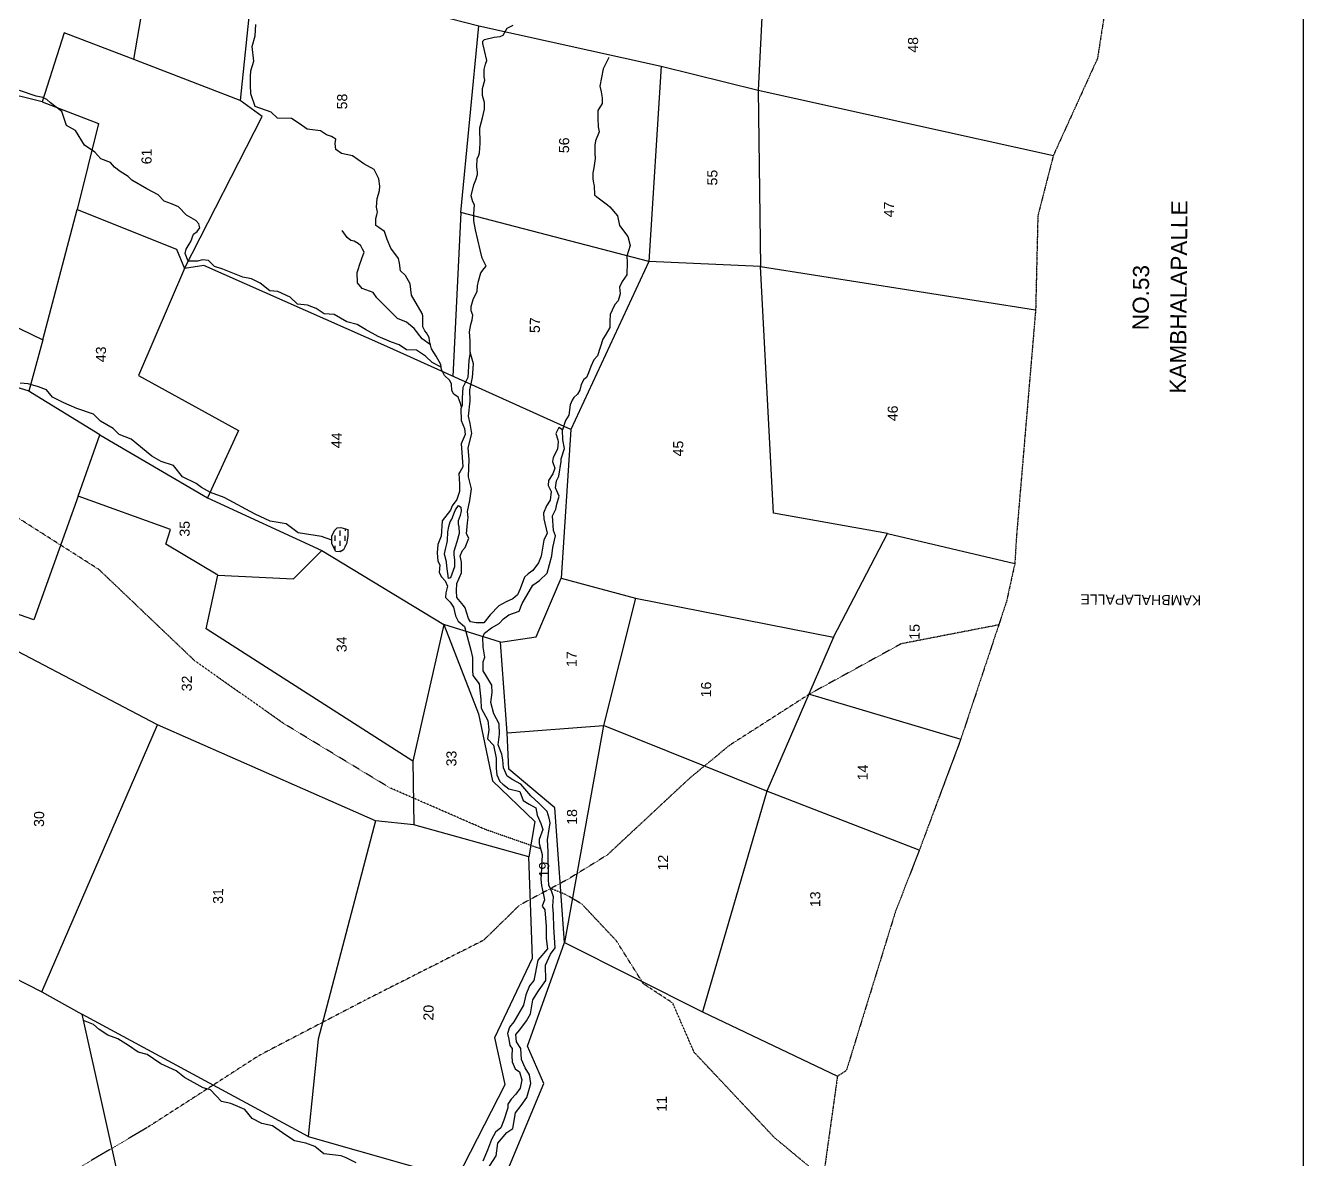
# Model space of a CAD drawing. Header units: inches. Extents: x 343459 to 349076, y 1589263 to 1597215.
# Drawn here: x 347748 to 349076, y 1591061 to 1592239 of the extents above; entities that cross this region are included whole.
import ezdxf

# ---------------------------------------------------------------- set-up
doc = ezdxf.new("R2010")
doc.units = ezdxf.units.IN
doc.header["$MEASUREMENT"] = 0
doc.linetypes.add('ACAD_ISO07W100', pattern=[3, 0, -3])
doc.linetypes.add('BORDER', pattern=[1.75, 0.5, -0.25, 0.5, -0.25, 0, -0.25])
for name, color, linetype in [('C LINE COO', 6, 'Continuous'), ('NALA', 4, 'Continuous'), ('SURVEY_BND', 7, 'Continuous'), ('SURVEY_NO', 7, 'Continuous'), ('TEXT', 7, 'Continuous'), ('WATER_BODY', 4, 'Continuous')]:
    doc.layers.add(name, color=color, linetype=linetype)
doc.layers.add('FOOTPATH', color=150, linetype='ACAD_ISO07W100', lineweight=30)
doc.layers.add('VILL_BOUNDARY', color=6, linetype='BORDER', lineweight=30)
doc.styles.get("Standard").update_dxf_attribs({"font": 'arial.ttf'})

msp = doc.modelspace()

# ---------------------------------------------------------------- hatches: boundary and pattern name
at = {"layer": 'WATER_BODY'}
h = msp.add_hatch(dxfattribs=at)
h.set_pattern_fill('DASH', color=256, scale=10, angle=89.4935, style=0)
h.set_pattern_definition([(89.4935, (347145.951, 1586976.724), (-5.202794, 5.295604), [5.249404, -5.249404])])
h.paths.add_polyline_path([(348071.9, 1591717), (348069.1, 1591714.3), (348066.1, 1591708.4), (348066.1, 1591700.4), (348070.2, 1591692.4), (348075, 1591692.2), (348078.3, 1591694.3), (348081.5, 1591700.6), (348083, 1591708), (348082.9, 1591715.5), (348075.6, 1591717.5)])

# ---------------------------------------------------------------- linework, layer by layer
at = {"layer": 'C LINE COO', "color": 0}
msp.add_lwpolyline([(349075.6, 1589263.4), (349075.6, 1597215.1), (343459.3, 1597215.1), (343459.3, 1589263.4), (349075.6, 1589263.4)], dxfattribs=at)
at = {"layer": 'FOOTPATH', "ltscale": 0.01}
for p, q in [((347824.2, 1591673.8), (347717.8, 1591741.6)), ((347924.3, 1591578.4), (347824.2, 1591673.8)), ((348759.1, 1591616.2), (348657.6, 1591596.5)), ((348657.6, 1591596.5), (348562.5, 1591544.3)), ((348016.8, 1591513.3), (347924.3, 1591578.4)), ((348562.5, 1591544.3), (348479.5, 1591491.1)), ((348125.9, 1591447.1), (348016.8, 1591513.3)), ((348479.5, 1591491.1), (348437.9, 1591456.8)), ((348437.9, 1591456.8), (348352.2, 1591376.9)), ((348226.5, 1591403.2), (348125.9, 1591447.1)), ((348283.2, 1591383.4), (348226.5, 1591403.2)), ((348352.2, 1591376.9), (348311.7, 1591351.9)), ((348311.7, 1591351.9), (348261, 1591324.7)), ((348309.8, 1591335.6), (348293.1, 1591342.3)), ((348326.1, 1591325.9), (348309.8, 1591335.6)), ((348261, 1591324.7), (348223.9, 1591288.4)), ((348361.8, 1591287.9), (348326.1, 1591325.9)), ((348223.9, 1591288.4), (348099.8, 1591225.6)), ((348390, 1591243.1), (348361.8, 1591287.9)), ((348420.4, 1591223.1), (348390, 1591243.1)), ((348099.8, 1591225.6), (347990.8, 1591168.7)), ((348442.7, 1591171.9), (348420.4, 1591223.1)), ((348526.2, 1591083.1), (348442.7, 1591171.9)), ((347990.8, 1591168.7), (347874.7, 1591093.9)), ((347874.7, 1591093.9), (347797.7, 1591048.6)), ((348576.7, 1591041.1), (348526.2, 1591083.1))]:
    msp.add_line(p, q, dxfattribs=at)
at = {"layer": 'NALA'}
for p, q in [((347986.4, 1592228.4), (347987.1, 1592240.1)), ((348244.3, 1592229.1), (348248.3, 1592236.4)), ((348248.3, 1592236.4), (348254.5, 1592239.5)), ((347983.4, 1592217.5), (347986.4, 1592228.4)), ((348223, 1592223), (348224.9, 1592224.8)), ((348223, 1592220.4), (348223, 1592223)), ((348224.8, 1592213.3), (348223, 1592220.4)), ((348223, 1592220.4), (348223, 1592220.4)), ((348224.9, 1592224.8), (348234.7, 1592227.1)), ((348234.7, 1592227.1), (348241.1, 1592227.8)), ((348241.1, 1592227.8), (348244.3, 1592229.1)), ((347985.2, 1592202.1), (347983.4, 1592217.5)), ((348227.4, 1592202.8), (348224.8, 1592213.3)), ((347981.9, 1592192.2), (347985.2, 1592202.1)), ((348224.5, 1592186), (348224.6, 1592193.4)), ((348224.6, 1592193.4), (348225.7, 1592199.1)), ((348225.7, 1592199.1), (348227.4, 1592202.8)), ((348348.1, 1592194.3), (348344.6, 1592176.3)), ((348353.9, 1592206), (348348.1, 1592194.3)), ((347981.7, 1592186.3), (347981.9, 1592192.2)), ((347981.7, 1592177.6), (347981.7, 1592186.3)), ((348222.6, 1592173.7), (348225, 1592182.4)), ((348225, 1592182.4), (348224.5, 1592186)), ((347758.9, 1592165.8), (347741.8, 1592171.6)), ((347981.9, 1592168.3), (347981.7, 1592177.6)), ((347986.6, 1592155.1), (347981.9, 1592168.3)), ((348222.7, 1592166.3), (348222.6, 1592173.7)), ((348224.8, 1592159.2), (348222.7, 1592166.3)), ((348344.6, 1592176.3), (348345.9, 1592170.1)), ((348345.9, 1592170.1), (348347.1, 1592164.1)), ((347766.1, 1592164.4), (347758.9, 1592165.8)), ((347770.1, 1592162.4), (347766.1, 1592164.4)), ((347773.9, 1592158.8), (347770.1, 1592162.4)), ((347785.6, 1592149.7), (347773.9, 1592158.8)), ((348003.1, 1592149.1), (347986.6, 1592155.1)), ((348224.9, 1592152.3), (348224.8, 1592159.2)), ((348347.2, 1592158), (348342.4, 1592150.8)), ((348347.1, 1592164.1), (348347.2, 1592158)), ((347790.4, 1592135.4), (347785.6, 1592149.7)), ((348009.9, 1592142.9), (348003.1, 1592149.1)), ((348024.2, 1592142.7), (348009.9, 1592142.9)), ((348032.4, 1592137.2), (348024.2, 1592142.7)), ((348219.9, 1592132.8), (348222.8, 1592143.1)), ((348222.8, 1592143.1), (348224.9, 1592152.3)), ((348342.4, 1592150.8), (348342.5, 1592143)), ((348342.5, 1592143), (348343, 1592133.8)), ((347799.8, 1592130), (347790.4, 1592135.4)), ((347809.3, 1592115), (347799.8, 1592130)), ((348040.7, 1592131.5), (348032.4, 1592137.2)), ((348054.3, 1592129.8), (348040.7, 1592131.5)), ((348060.8, 1592125.7), (348054.3, 1592129.8)), ((348220.4, 1592116.4), (348219.9, 1592132.8)), ((348343.8, 1592128.8), (348340.3, 1592119.3)), ((348343, 1592133.8), (348343.8, 1592128.8)), ((347819.9, 1592107.7), (347809.3, 1592115)), ((348065.9, 1592124), (348060.8, 1592125.7)), ((348070.2, 1592121.1), (348065.9, 1592124)), ((348069.7, 1592116.5), (348070.2, 1592121.1)), ((348070.3, 1592110.2), (348069.7, 1592116.5)), ((348219.5, 1592106.7), (348220.4, 1592116.4)), ((348339.5, 1592114.7), (348339.4, 1592106.3)), ((348340.3, 1592119.3), (348339.5, 1592114.7)), ((347826.3, 1592100.6), (347819.9, 1592107.7)), ((347836.2, 1592096.7), (347826.3, 1592100.6)), ((348076.1, 1592106), (348070.3, 1592110.2)), ((348087.7, 1592103.6), (348076.1, 1592106)), ((348099.4, 1592095.6), (348087.7, 1592103.6)), ((348216.9, 1592092.3), (348217.2, 1592100.7)), ((348217.2, 1592100.7), (348219, 1592104.6)), ((348219, 1592104.6), (348219.5, 1592106.7)), ((348339.9, 1592101.1), (348338.3, 1592091.4)), ((348339.4, 1592106.3), (348339.9, 1592101.1)), ((347840.3, 1592091.9), (347836.2, 1592096.7)), ((347846.4, 1592087.5), (347840.3, 1592091.9)), ((347854.7, 1592082.1), (347846.4, 1592087.5)), ((348110.1, 1592089.6), (348099.4, 1592095.6)), ((348115.1, 1592079.9), (348110.1, 1592089.6)), ((348217.4, 1592086.3), (348216.9, 1592092.3)), ((348338.3, 1592091.4), (348337.4, 1592086)), ((347858.4, 1592078.6), (347854.7, 1592082.1)), ((347873.9, 1592069.5), (347858.4, 1592078.6)), ((348116.1, 1592072.1), (348115.1, 1592079.9)), ((348210.8, 1592062.3), (348213.6, 1592073.5)), ((348213.6, 1592073.5), (348215.9, 1592078.7)), ((348215.9, 1592078.7), (348217.6, 1592084.3)), ((348217.6, 1592084.3), (348217.4, 1592086.3)), ((348337.4, 1592086), (348337.2, 1592079.8)), ((348337.2, 1592079.8), (348337.9, 1592075.4)), ((348337.9, 1592075.4), (348338.7, 1592072.4)), ((347885.8, 1592063.3), (347873.9, 1592069.5)), ((347892, 1592056.6), (347885.8, 1592063.3)), ((348113.3, 1592059.4), (348114.6, 1592063.9)), ((348114.6, 1592063.9), (348115.6, 1592067.8)), ((348115.6, 1592067.8), (348116.1, 1592072.1)), ((348212.6, 1592056), (348210.8, 1592062.3)), ((348338.7, 1592072.4), (348339, 1592063.2)), ((348339, 1592063.2), (348341.4, 1592061)), ((348341.4, 1592061), (348352.7, 1592052.9)), ((347899.8, 1592053.8), (347892, 1592056.6)), ((347907, 1592050.7), (347899.8, 1592053.8)), ((347915.2, 1592042.1), (347907, 1592050.7)), ((348112.6, 1592050.3), (348113.3, 1592059.4)), ((348113.6, 1592045.2), (348112.6, 1592050.3)), ((348214.5, 1592052.9), (348212.6, 1592056)), ((348213.8, 1592043.4), (348214.5, 1592052.9)), ((348352.7, 1592052.9), (348354.9, 1592050.9)), ((348354.9, 1592050.9), (348363.1, 1592041.4)), ((347924.8, 1592036.5), (347915.2, 1592042.1)), ((347927.9, 1592033), (347924.8, 1592036.5)), ((348111.8, 1592038.6), (348112.8, 1592042.3)), ((348112, 1592031.2), (348111.8, 1592038.6)), ((348112.8, 1592042.3), (348113.6, 1592045.2)), ((348213.7, 1592036.3), (348213.8, 1592043.4)), ((348215.3, 1592026.9), (348213.7, 1592036.3)), ((348363.1, 1592041.4), (348365.2, 1592031.3)), ((347919.7, 1592014.6), (347922.4, 1592022.2)), ((347922.4, 1592022.2), (347926.3, 1592025)), ((347926.3, 1592025), (347929, 1592029)), ((347929, 1592029), (347927.9, 1592033)), ((348082.2, 1592018.7), (348077.1, 1592026.3)), ((348115, 1592029.1), (348112, 1592031.2)), ((348120.8, 1592025.2), (348115, 1592029.1)), ((348123.8, 1592016.8), (348120.8, 1592025.2)), ((348220.2, 1592006.2), (348215.3, 1592026.9)), ((348365.2, 1592031.3), (348373.9, 1592020)), ((347914.9, 1592006.7), (347918, 1592012.1)), ((347918, 1592012.1), (347919.7, 1592014.6)), ((348085.9, 1592015.9), (348082.2, 1592018.7)), ((348089.4, 1592014.9), (348085.9, 1592015.9)), ((348093.5, 1592012.7), (348089.4, 1592014.9)), ((348096.4, 1592010.1), (348093.5, 1592012.7)), ((348098.1, 1592006.7), (348096.4, 1592010.1)), ((348127.6, 1592007.8), (348123.8, 1592016.8)), ((348135.4, 1591997.2), (348127.6, 1592007.8)), ((348376.2, 1592010.4), (348372.7, 1591999.6)), ((348373.9, 1592020), (348376.2, 1592010.4)), ((347913.9, 1592002.3), (347914.9, 1592006.7)), ((347917.1, 1591994.3), (347913.9, 1592002.3)), ((347926.8, 1591994.2), (347917.1, 1591994.3)), ((347931.9, 1591995.7), (347926.8, 1591994.2)), ((347938.2, 1591995), (347931.9, 1591995.7)), ((347944.4, 1591988.7), (347938.2, 1591995)), ((348095, 1591990.1), (348097.5, 1591997.2)), ((348097.5, 1591997.2), (348099.8, 1592003.7)), ((348099.8, 1592003.7), (348098.1, 1592006.7)), ((348136.6, 1591992.1), (348135.4, 1591997.2)), ((348222.4, 1591997.3), (348220.2, 1592006.2)), ((348225.2, 1591992), (348222.4, 1591997.3)), ((348372.7, 1591999.6), (348372.9, 1591993.3)), ((347952.9, 1591986.1), (347944.4, 1591988.7)), ((347973.7, 1591977.6), (347952.9, 1591986.1)), ((348092.7, 1591982.6), (348094, 1591986.7)), ((348093, 1591971.9), (348092.7, 1591982.6)), ((348094, 1591986.7), (348095, 1591990.1)), ((348137.6, 1591984.2), (348136.6, 1591992.1)), ((348142.6, 1591979.5), (348137.6, 1591984.2)), ((348218.5, 1591973.6), (348221.1, 1591982.3)), ((348221.1, 1591982.3), (348224.4, 1591986.5)), ((348224.4, 1591986.5), (348226.6, 1591989.2)), ((348226.6, 1591989.2), (348225.2, 1591992)), ((348372.9, 1591993.3), (348372.8, 1591980)), ((347982.6, 1591975.8), (347973.7, 1591977.6)), ((347991.9, 1591971.5), (347982.6, 1591975.8)), ((348001.9, 1591963.4), (347991.9, 1591971.5)), ((348097.6, 1591966), (348093, 1591971.9)), ((348147.5, 1591970.8), (348142.6, 1591979.5)), ((348149.1, 1591958.8), (348147.5, 1591970.8)), ((348217.1, 1591962.7), (348217.5, 1591968.6)), ((348217.5, 1591968.6), (348218.5, 1591973.6)), ((348367.9, 1591973.2), (348365.1, 1591967.3)), ((348365.1, 1591967.3), (348365.6, 1591960.3)), ((348372.8, 1591980), (348367.9, 1591973.2)), ((348010.2, 1591962.8), (348001.9, 1591963.4)), ((348023, 1591956.8), (348010.2, 1591962.8)), ((348030.7, 1591949.7), (348023, 1591956.8)), ((348109.1, 1591961.8), (348097.6, 1591966)), ((348113.1, 1591956), (348109.1, 1591961.8)), ((348122.7, 1591946.3), (348113.1, 1591956)), ((348160, 1591940), (348149.1, 1591958.8)), ((348210.8, 1591947.2), (348213, 1591954.5)), ((348213, 1591954.5), (348214.9, 1591958.2)), ((348214.9, 1591958.2), (348217.1, 1591962.7)), ((348365.6, 1591960.3), (348363.6, 1591952.9)), ((348040.8, 1591948.6), (348030.7, 1591949.7)), ((348049.9, 1591945.1), (348040.8, 1591948.6)), ((348058.2, 1591939.5), (348049.9, 1591945.1)), ((348134.4, 1591934.8), (348122.7, 1591946.3)), ((348210.9, 1591942.8), (348210.8, 1591947.2)), ((348212.8, 1591938), (348210.9, 1591942.8)), ((348357.5, 1591943.2), (348355.5, 1591938.8)), ((348360.1, 1591949.1), (348357.5, 1591943.2)), ((348363.6, 1591952.9), (348360.1, 1591949.1)), ((348068.7, 1591939), (348058.2, 1591939.5)), ((348081.8, 1591931.3), (348068.7, 1591939)), ((348092.5, 1591928.3), (348081.8, 1591931.3)), ((348101.2, 1591923.1), (348092.5, 1591928.3)), ((348143.7, 1591930.9), (348134.4, 1591934.8)), ((348151.7, 1591924.3), (348143.7, 1591930.9)), ((348160.9, 1591937.5), (348160, 1591940)), ((348160.8, 1591933.4), (348160.9, 1591937.5)), ((348160.9, 1591926), (348160.8, 1591933.4)), ((348209.3, 1591920.9), (348210.5, 1591928.5)), ((348210.5, 1591928.5), (348212.1, 1591933.3)), ((348212.1, 1591933.3), (348212.8, 1591938)), ((348355.2, 1591932), (348355.1, 1591925.2)), ((348355.5, 1591938.8), (348355.2, 1591932)), ((348114.4, 1591916), (348101.2, 1591923.1)), ((348128.2, 1591909.9), (348114.4, 1591916)), ((348159.9, 1591913.5), (348151.7, 1591924.3)), ((348163, 1591921.8), (348160.9, 1591926)), ((348164.4, 1591919.8), (348163, 1591921.8)), ((348167.5, 1591914.9), (348164.4, 1591919.8)), ((348167.7, 1591911.6), (348167.5, 1591914.9)), ((348210.1, 1591911.6), (348209.3, 1591920.9)), ((348350.1, 1591917.1), (348347.9, 1591913.3)), ((348355.1, 1591925.2), (348350.1, 1591917.1)), ((348136.2, 1591907.2), (348128.2, 1591909.9)), ((348143.9, 1591902.2), (348136.2, 1591907.2)), ((348154.1, 1591901.7), (348143.9, 1591902.2)), ((348163.6, 1591895.4), (348154.1, 1591901.7)), ((348168.8, 1591907.4), (348159.9, 1591913.5)), ((348169.9, 1591903.2), (348167.7, 1591911.6)), ((348174.5, 1591895.5), (348169.9, 1591903.2)), ((348209.9, 1591899.8), (348210.1, 1591911.6)), ((348347.9, 1591913.3), (348342.1, 1591895.8)), ((348170.5, 1591888.9), (348163.6, 1591895.4)), ((348179.8, 1591884.1), (348170.5, 1591888.9)), ((348179.3, 1591886.7), (348174.5, 1591895.5)), ((348208.4, 1591891.1), (348207.4, 1591873.2)), ((348209.9, 1591899.8), (348208.4, 1591891.1)), ((348213.4, 1591887.5), (348209.9, 1591899.8)), ((348212.5, 1591873.3), (348213.4, 1591887.5)), ((348338.3, 1591891.8), (348335.2, 1591884.7)), ((348342.1, 1591895.8), (348338.3, 1591891.8)), ((348180.3, 1591881.6), (348179.3, 1591886.7)), ((348183.2, 1591875.5), (348180.3, 1591881.6)), ((348188.3, 1591870.7), (348183.2, 1591875.5)), ((348332.8, 1591878.3), (348330.8, 1591873.5)), ((348335.2, 1591884.7), (348332.8, 1591878.3)), ((347750.8, 1591866.7), (347742.5, 1591867.6)), ((347761.5, 1591863.6), (347750.8, 1591866.7)), ((347769.8, 1591860.4), (347761.5, 1591863.6)), ((348190.5, 1591866.6), (348188.3, 1591870.7)), ((348190.8, 1591859.9), (348190.5, 1591866.6)), ((348202.2, 1591862.9), (348201.7, 1591852.1)), ((348207.4, 1591873.2), (348202.2, 1591862.9)), ((348209.7, 1591860.5), (348212.5, 1591873.3)), ((348325.1, 1591866.2), (348323.7, 1591860.2)), ((348327.9, 1591871.4), (348325.1, 1591866.2)), ((348330.8, 1591873.5), (348327.9, 1591871.4)), ((347775.9, 1591852.8), (347769.8, 1591860.4)), ((347787.9, 1591846.9), (347775.9, 1591852.8)), ((348193.1, 1591856.1), (348190.8, 1591859.9)), ((348197.3, 1591853), (348193.1, 1591856.1)), ((348199.4, 1591847.5), (348197.3, 1591853)), ((348201.7, 1591852.1), (348201.7, 1591844.6)), ((348208.3, 1591833.2), (348210, 1591849.1)), ((348210, 1591849.1), (348209.7, 1591860.5)), ((348315.8, 1591849.9), (348313.8, 1591845)), ((348317.8, 1591852.5), (348315.8, 1591849.9)), ((348321.4, 1591856.1), (348317.8, 1591852.5)), ((348323.7, 1591860.2), (348321.4, 1591856.1)), ((347801.3, 1591841.1), (347787.9, 1591846.9)), ((347818.7, 1591835.2), (347801.3, 1591841.1)), ((347825.8, 1591827.9), (347818.7, 1591835.2)), ((348201, 1591842.7), (348199.4, 1591847.5)), ((348201.7, 1591844.6), (348200.4, 1591840.9)), ((348200.4, 1591840.9), (348200.5, 1591828.7)), ((348313.8, 1591845), (348312.3, 1591834.2)), ((347839, 1591820.2), (347825.8, 1591827.9)), ((348200.5, 1591828.7), (348203.9, 1591820.5)), ((348210, 1591825.5), (348208.3, 1591833.2)), ((348211.6, 1591815.1), (348210, 1591825.5)), ((348302, 1591821.4), (348298.9, 1591815.1)), ((348305.8, 1591819.1), (348302, 1591821.4)), ((348309, 1591828.8), (348305.8, 1591819.1)), ((348312.3, 1591834.2), (348309, 1591828.8)), ((347845.3, 1591814), (347839, 1591820.2)), ((347857.7, 1591809.4), (347845.3, 1591814)), ((347879.2, 1591791.6), (347857.7, 1591809.4)), ((348204.8, 1591814), (348200.7, 1591804.3)), ((348203.9, 1591820.5), (348204.8, 1591814)), ((348207.8, 1591800.1), (348211.6, 1591815.1)), ((348298.9, 1591815.1), (348300.9, 1591808.6)), ((348300.9, 1591808.6), (348301.5, 1591806.5)), ((348306.1, 1591808.7), (348305.8, 1591819.1)), ((348307.9, 1591799.6), (348306.1, 1591808.7)), ((348200.7, 1591804.3), (348201.4, 1591795.5)), ((348201.4, 1591795.5), (348202.3, 1591780.5)), ((348208.9, 1591788.1), (348207.8, 1591800.1)), ((348300.8, 1591798.8), (348296, 1591790.1)), ((348301.5, 1591806.5), (348300.8, 1591798.8)), ((348304.3, 1591788.8), (348307.9, 1591799.6)), ((347889, 1591786), (347879.2, 1591791.6)), ((347901.8, 1591781.8), (347889, 1591786)), ((347910.9, 1591770.2), (347901.8, 1591781.8)), ((348208.4, 1591779.5), (348208.9, 1591788.1)), ((348296, 1591790.1), (348295.4, 1591786.2)), ((348295.4, 1591786.2), (348297.8, 1591779.1)), ((348302.2, 1591770.7), (348304.3, 1591786.2)), ((348304.3, 1591786.2), (348304.3, 1591788.8)), ((347925.2, 1591763.3), (347910.9, 1591770.2)), ((348199.4, 1591775.8), (348198.2, 1591773.4)), ((348198.2, 1591773.4), (348198.9, 1591762.6)), ((348202.3, 1591780.5), (348199.4, 1591775.8)), ((348208.1, 1591770), (348208.4, 1591779.5)), ((348211.3, 1591757.6), (348208.1, 1591770)), ((348295.7, 1591773.2), (348291.3, 1591766.3)), ((348297.8, 1591779.1), (348295.7, 1591773.2)), ((348299.5, 1591766.1), (348302.2, 1591770.7)), ((347930.8, 1591759), (347925.2, 1591763.3)), ((347940, 1591753.8), (347930.8, 1591759)), ((348199, 1591754.9), (348196.1, 1591746.5)), ((348198.9, 1591762.6), (348199, 1591754.9)), ((348209.7, 1591745.4), (348211.3, 1591757.6)), ((348291.3, 1591766.3), (348291.1, 1591761.2)), ((348291.1, 1591761.2), (348294.1, 1591754.9)), ((348294.1, 1591754.9), (348293, 1591745.8)), ((348298.6, 1591758.7), (348299.5, 1591766.1)), ((348302.4, 1591749.9), (348298.6, 1591758.7)), ((347954.2, 1591748.5), (347940, 1591753.8)), ((347964, 1591743.5), (347954.2, 1591748.5)), ((347977, 1591736.4), (347964, 1591743.5)), ((348196.1, 1591746.5), (348191.2, 1591739.9)), ((348207.2, 1591734.1), (348209.7, 1591745.4)), ((348293, 1591745.8), (348289.3, 1591740.1)), ((348298.8, 1591736.6), (348299.9, 1591741.8)), ((348299.9, 1591741.8), (348302.4, 1591749.9)), ((347986.4, 1591731.4), (347977, 1591736.4)), ((348002.2, 1591724.1), (347986.4, 1591731.4)), ((348189.5, 1591735.6), (348180.9, 1591724.2)), ((348191.2, 1591739.9), (348189.5, 1591735.6)), ((348190.9, 1591726.1), (348193.6, 1591733.3)), ((348193.6, 1591733.3), (348194.8, 1591735.8)), ((348194.8, 1591735.8), (348197.7, 1591740.2)), ((348199.4, 1591730), (348197.5, 1591724.2)), ((348197.7, 1591740.2), (348200.3, 1591738.5)), ((348200.5, 1591734.9), (348199.4, 1591730)), ((348200.3, 1591738.5), (348200.5, 1591734.9)), ((348207.9, 1591727.7), (348207.2, 1591734.1)), ((348289.3, 1591740.1), (348286, 1591732.2)), ((348286, 1591732.2), (348286.3, 1591726.5)), ((348295.3, 1591729.7), (348298.8, 1591736.6)), ((348296.4, 1591714.4), (348295.3, 1591729.7)), ((348018.6, 1591721.3), (348002.2, 1591724.1)), ((348031.4, 1591712), (348018.6, 1591721.3)), ((348180.9, 1591724.2), (348179.9, 1591708.3)), ((348186.6, 1591713), (348187.6, 1591718.5)), ((348187.6, 1591718.5), (348189.2, 1591723.3)), ((348189.2, 1591723.3), (348190.9, 1591726.1)), ((348197.5, 1591724.2), (348197.3, 1591721)), ((348197.3, 1591721), (348198, 1591718.6)), ((348198, 1591718.6), (348198.4, 1591711.2)), ((348206.2, 1591710.9), (348207.3, 1591722.3)), ((348207.3, 1591722.3), (348207.9, 1591727.7)), ((348286.3, 1591726.5), (348290, 1591711.6)), ((348055.5, 1591708.1), (348031.4, 1591712)), ((348066.1, 1591704.4), (348055.5, 1591708.1)), ((348179.9, 1591708.3), (348176.4, 1591699.6)), ((348185.7, 1591700.3), (348186.5, 1591703.8)), ((348186.5, 1591703.8), (348186.6, 1591713)), ((348196.2, 1591702.6), (348194.3, 1591697)), ((348198.4, 1591711.2), (348196.2, 1591702.6)), ((348204.6, 1591696.6), (348208.4, 1591706.2)), ((348208.4, 1591706.2), (348206.2, 1591710.9)), ((348286.5, 1591704.3), (348283.7, 1591687.8)), ((348290, 1591711.6), (348286.5, 1591704.3)), ((348295.8, 1591696.5), (348298.6, 1591708.7)), ((348298.6, 1591708.7), (348296.4, 1591714.4)), ((348176.4, 1591699.6), (348175.7, 1591691.2)), ((348175.7, 1591691.2), (348176.2, 1591682.3)), ((348183.2, 1591690), (348184.8, 1591696.2)), ((348183.5, 1591688.5), (348183.2, 1591690)), ((348185.5, 1591681.7), (348183.5, 1591688.5)), ((348184.8, 1591696.2), (348185.7, 1591700.3)), ((348194.3, 1591697), (348192.9, 1591692.6)), ((348192.9, 1591692.6), (348193.1, 1591688.9)), ((348193.1, 1591688.9), (348193.6, 1591683.9)), ((348199.7, 1591688.1), (348202, 1591693.4)), ((348202, 1591693.4), (348204.6, 1591696.6)), ((348294.7, 1591688), (348295.8, 1591696.5)), ((348176.2, 1591682.3), (348178.4, 1591678.6)), ((348178.4, 1591678.6), (348177.8, 1591670.5)), ((348185.7, 1591677.2), (348185.5, 1591681.7)), ((348187.5, 1591664.5), (348185.7, 1591677.2)), ((348193.6, 1591676.4), (348189.5, 1591665.1)), ((348193.6, 1591683.9), (348193.6, 1591676.4)), ((348200.8, 1591681.4), (348199.7, 1591688.1)), ((348200.9, 1591670.4), (348200.8, 1591681.4)), ((348280.8, 1591680.7), (348275.1, 1591672.9)), ((348283.7, 1591687.8), (348280.8, 1591680.7)), ((348289.9, 1591670.1), (348294.7, 1591688)), ((348177.8, 1591670.5), (348180, 1591666)), ((348180, 1591666), (348183.8, 1591661.9)), ((348183.8, 1591661.9), (348186.4, 1591656.3)), ((348189.5, 1591665.1), (348187.5, 1591664.5)), ((348196, 1591659.1), (348200.9, 1591670.4)), ((348266.5, 1591665.8), (348261.9, 1591653.6)), ((348270.2, 1591669.4), (348266.5, 1591665.8)), ((348275.1, 1591672.9), (348270.2, 1591669.4)), ((348274.9, 1591657.6), (348282.1, 1591662.2)), ((348282.1, 1591662.2), (348289.9, 1591670.1)), ((348184.5, 1591649.6), (348184.2, 1591644.6)), ((348186.4, 1591656.3), (348184.5, 1591649.6)), ((348195.9, 1591651.7), (348196, 1591659.1)), ((348196.2, 1591644.8), (348195.9, 1591651.7)), ((348261.9, 1591653.6), (348259, 1591647.6)), ((348263.9, 1591638.4), (348274.9, 1591657.6)), ((348184.2, 1591644.6), (348189.3, 1591639.8)), ((348189.3, 1591639.8), (348192.5, 1591634.7)), ((348203.1, 1591636.4), (348196.2, 1591644.8)), ((348204.7, 1591634), (348203.1, 1591636.4)), ((348239.6, 1591635.9), (348230.8, 1591626.6)), ((348247.3, 1591640.1), (348239.6, 1591635.9)), ((348254.3, 1591643.3), (348247.3, 1591640.1)), ((348259, 1591647.6), (348254.3, 1591643.3)), ((348261, 1591630.5), (348263.9, 1591638.4)), ((348192.5, 1591634.7), (348194.6, 1591625.7)), ((348194.6, 1591625.7), (348197.4, 1591620)), ((348208.2, 1591622.9), (348204.7, 1591634)), ((348210.4, 1591619.3), (348208.2, 1591622.9)), ((348230.8, 1591626.6), (348224.1, 1591618.3)), ((348240, 1591617.7), (348244.7, 1591622.5)), ((348244.7, 1591622.5), (348250.2, 1591626.8)), ((348250.2, 1591626.8), (348261, 1591630.5)), ((348197.4, 1591620), (348203.9, 1591614.5)), ((348203.9, 1591614.5), (348206.8, 1591604.2)), ((348216.1, 1591618.2), (348210.4, 1591619.3)), ((348224.1, 1591618.3), (348216.1, 1591618.2)), ((348224.8, 1591607.6), (348232.2, 1591613.1)), ((348232.2, 1591613.1), (348240, 1591617.7)), ((348206.8, 1591604.2), (348210.6, 1591589.9)), ((348223.2, 1591603.6), (348224.8, 1591607.6)), ((348223.3, 1591593), (348223.2, 1591603.6)), ((348210.6, 1591589.9), (348212.5, 1591582.4)), ((348212.5, 1591582.4), (348212.4, 1591568.8)), ((348225, 1591582.6), (348223.3, 1591593)), ((348223.4, 1591577.9), (348225, 1591582.6)), ((348223.5, 1591568.6), (348223.4, 1591577.9)), ((348212.4, 1591568.8), (348212.8, 1591563.5)), ((348212.8, 1591563.5), (348219.2, 1591554.9)), ((348226.1, 1591563.9), (348223.5, 1591568.6)), ((348232.3, 1591553.7), (348226.1, 1591563.9)), ((348219.2, 1591554.9), (348220.9, 1591538.6)), ((348231.3, 1591535.6), (348232.8, 1591546.1)), ((348232.8, 1591546.1), (348232.3, 1591553.7)), ((348220.9, 1591538.6), (348221.2, 1591529.6)), ((348221.2, 1591529.6), (348228.4, 1591516.7)), ((348234.5, 1591523.9), (348231.3, 1591535.6)), ((348228.4, 1591516.7), (348229.4, 1591507.2)), ((348239.9, 1591513.5), (348234.5, 1591523.9)), ((348229.4, 1591507.2), (348228.1, 1591497.8)), ((348239.1, 1591491.5), (348240.4, 1591502.7)), ((348240.4, 1591502.7), (348239.9, 1591513.5)), ((348228.1, 1591497.8), (348234.1, 1591491.1)), ((348234.1, 1591491.1), (348236.9, 1591477.8)), ((348243, 1591481.9), (348239.1, 1591491.5)), ((348236.9, 1591477.8), (348236.8, 1591467.1)), ((348244, 1591475.8), (348243, 1591481.9)), ((348236.8, 1591467.1), (348237.7, 1591460.3)), ((348244.7, 1591467.5), (348244, 1591475.8)), ((348248.5, 1591459.1), (348244.7, 1591467.5)), ((348237.7, 1591460.3), (348240.9, 1591453.6)), ((348240.9, 1591453.6), (348243.7, 1591450.7)), ((348243.7, 1591450.7), (348250.2, 1591445.8)), ((348254.2, 1591455.2), (348248.5, 1591459.1)), ((348262.5, 1591450.6), (348254.2, 1591455.2)), ((348273.1, 1591438.4), (348262.5, 1591450.6)), ((348250.2, 1591445.8), (348261.7, 1591443.2)), ((348261.7, 1591443.2), (348265, 1591433.6)), ((348281.1, 1591430.8), (348273.1, 1591438.4)), ((348265, 1591433.6), (348271.1, 1591429.7)), ((348271.1, 1591429.7), (348278, 1591426.2)), ((348278, 1591426.2), (348279.7, 1591418.6)), ((348289.8, 1591422.4), (348281.1, 1591430.8)), ((348279.7, 1591418.6), (348283.3, 1591409.9)), ((348283.3, 1591409.9), (348285.3, 1591403.7)), ((348292, 1591415.4), (348289.8, 1591422.4)), ((348292.9, 1591410.5), (348292, 1591415.4)), ((348292.1, 1591404), (348292.9, 1591410.5)), ((348285.3, 1591403.7), (348281.5, 1591393)), ((348290.1, 1591392.9), (348292.1, 1591404)), ((348281.5, 1591393), (348281.5, 1591389.1)), ((348281.5, 1591389.1), (348284.9, 1591377.7)), ((348290.8, 1591380.8), (348290.1, 1591392.9)), ((348284.9, 1591377.7), (348284.1, 1591362.8)), ((348291.4, 1591351.9), (348290.8, 1591380.8)), ((348284.1, 1591362.8), (348283.4, 1591351.9)), ((348283.4, 1591351.9), (348284, 1591345.3)), ((348284, 1591345.3), (348286.1, 1591335.8)), ((348291.6, 1591345.6), (348291.4, 1591351.9)), ((348294.7, 1591338.9), (348291.6, 1591345.6)), ((348287.1, 1591330.3), (348284.8, 1591324)), ((348286.1, 1591335.8), (348287.1, 1591330.3)), ((348296.5, 1591333.6), (348294.7, 1591338.9)), ((348295.8, 1591323.8), (348296.5, 1591333.6)), ((348284.8, 1591324), (348287.6, 1591320.1)), ((348287.6, 1591320.1), (348288.9, 1591302.8)), ((348296.6, 1591315.1), (348295.8, 1591323.8)), ((348296.7, 1591302), (348296.6, 1591315.1)), ((348288.9, 1591302.8), (348289, 1591290.3)), ((348289, 1591290.3), (348290.1, 1591279.6)), ((348298.2, 1591280.5), (348296.7, 1591302)), ((348290.1, 1591279.6), (348280.4, 1591267.6)), ((348293.3, 1591274.1), (348298.2, 1591280.5)), ((348280.4, 1591267.6), (348276.2, 1591246.6)), ((348288.1, 1591262.5), (348293.3, 1591274.1)), ((348288.4, 1591246.6), (348288.1, 1591262.5)), ((348271.4, 1591241.1), (348267.7, 1591231.6)), ((348276.2, 1591246.6), (348271.4, 1591241.1)), ((348280.9, 1591235.7), (348288.4, 1591246.6)), ((348267.7, 1591231.6), (348265.2, 1591221)), ((348272.8, 1591214), (348275.2, 1591226.6)), ((348275.2, 1591226.6), (348280.9, 1591235.7)), ((348265.2, 1591221), (348255.3, 1591203.6)), ((348268.5, 1591204.5), (348272.6, 1591211.8)), ((348272.6, 1591211.8), (348272.8, 1591214)), ((347818.7, 1591201), (347808.2, 1591205)), ((347824.5, 1591195.5), (347818.7, 1591201)), ((348250.7, 1591198.2), (348248.6, 1591191.5)), ((348255.3, 1591203.6), (348250.7, 1591198.2)), ((348261.7, 1591195.4), (348268.5, 1591204.5)), ((347833.4, 1591189.9), (347824.5, 1591195.5)), ((347843.8, 1591185.9), (347833.4, 1591189.9)), ((347854.9, 1591179), (347843.8, 1591185.9)), ((348248.6, 1591191.5), (348250, 1591185.6)), ((348250, 1591185.6), (348251, 1591179)), ((348257.4, 1591190.3), (348261.7, 1591195.4)), ((348258.1, 1591183), (348257.4, 1591190.3)), ((347864.9, 1591172), (347854.9, 1591179)), ((347874.4, 1591169.6), (347864.9, 1591172)), ((348251, 1591179), (348253.4, 1591175.8)), ((348253.4, 1591175.8), (348253.3, 1591167.8)), ((348262.5, 1591175.9), (348258.1, 1591183)), ((348263.4, 1591164.4), (348262.5, 1591175.9)), ((347881.1, 1591165.3), (347874.4, 1591169.6)), ((347888.6, 1591159.8), (347881.1, 1591165.3)), ((347904.6, 1591152.6), (347888.6, 1591159.8)), ((348253.3, 1591167.8), (348253.7, 1591161.9)), ((348253.7, 1591161.9), (348256.7, 1591154.8)), ((348267.2, 1591155.9), (348263.4, 1591164.4)), ((347913, 1591145.8), (347904.6, 1591152.6)), ((347932.5, 1591135), (347913, 1591145.8)), ((348256.7, 1591154.8), (348261.1, 1591151.5)), ((348261.1, 1591151.5), (348263.5, 1591143.5)), ((348271.4, 1591148.5), (348267.2, 1591155.9)), ((348272.8, 1591139.5), (348271.4, 1591148.5)), ((347940.1, 1591132.9), (347932.5, 1591135)), ((347951.7, 1591120.9), (347940.1, 1591132.9)), ((348261.8, 1591134.8), (348257.4, 1591128.5)), ((348263.5, 1591143.5), (348261.8, 1591134.8)), ((348268.8, 1591125), (348272.8, 1591139.5)), ((347961.2, 1591118.7), (347951.7, 1591120.9)), ((347975.9, 1591112.6), (347961.2, 1591118.7)), ((348249.2, 1591118), (348249, 1591114.2)), ((348252.5, 1591123.1), (348249.2, 1591118)), ((348257.4, 1591128.5), (348252.5, 1591123.1)), ((348262.8, 1591116.5), (348268.8, 1591125)), ((347983.6, 1591103.2), (347975.9, 1591112.6)), ((348249, 1591114.2), (348244.9, 1591101.3)), ((348254.3, 1591092.8), (348257, 1591109.2)), ((348257, 1591109.2), (348262.8, 1591116.5)), ((347993.6, 1591097.8), (347983.6, 1591103.2)), ((348004.4, 1591095.4), (347993.6, 1591097.8)), ((348018.4, 1591085.9), (348004.4, 1591095.4)), ((348241.8, 1591093.5), (348236.3, 1591088.9)), ((348244.9, 1591101.3), (348241.8, 1591093.5)), ((348247.9, 1591088.6), (348254.3, 1591092.8)), ((348027.3, 1591080), (348018.4, 1591085.9)), ((348039.3, 1591077.6), (348027.3, 1591080)), ((348048.4, 1591074.2), (348039.3, 1591077.6)), ((348232.1, 1591081.2), (348227.8, 1591070.1)), ((348236.3, 1591088.9), (348232.1, 1591081.2)), ((348238.5, 1591077.5), (348247.9, 1591088.6)), ((348057.8, 1591066.3), (348048.4, 1591074.2)), ((348075.9, 1591064.4), (348057.8, 1591066.3)), ((348081, 1591062.1), (348075.9, 1591064.4)), ((348227.8, 1591070.1), (348223.2, 1591058.7)), ((348237.1, 1591064.2), (348238.5, 1591077.5)), ((348091.4, 1591057), (348081, 1591062.1)), ((348230.1, 1591053.7), (348237.1, 1591064.2))]:
    msp.add_line(p, q, dxfattribs=at)
at = {"layer": 'SURVEY_BND'}
for p, q in [((348001.6, 1592462), (347971.1, 1592161.4)), ((347886.9, 1592360.4), (347860, 1592204)), ((348517.8, 1592344.8), (348509.2, 1592172.1)), ((348117.5, 1592264.7), (348218.9, 1592238.9)), ((348200.4, 1592044.7), (348218.9, 1592238.9)), ((348218.9, 1592238.9), (348408.3, 1592197)), ((347788, 1592231.5), (347765.2, 1592160)), ((347857.2, 1592205.1), (347788, 1592231.5)), ((347971.1, 1592161.4), (347857.2, 1592205.1)), ((348408.3, 1592197), (348395.5, 1591994)), ((348408.3, 1592197), (348509.2, 1592172.1)), ((347765.2, 1592160), (347680.3, 1592180.6)), ((348509.2, 1592172.1), (348511.7, 1591988.8)), ((348509.2, 1592172.1), (348815.8, 1592104.1)), ((347765.2, 1592160), (347823.9, 1592137.5)), ((347993.8, 1592144.8), (347971.1, 1592161.4)), ((347913.3, 1591986.7), (347993.8, 1592144.8)), ((347823.9, 1592137.5), (347801.8, 1592047.8)), ((347766.1, 1591912.4), (347801.8, 1592047.8)), ((347801.8, 1592047.8), (347904.9, 1592006.6)), ((348200.4, 1592044.7), (348192, 1591874.5)), ((348395.5, 1591994), (348200.4, 1592044.7)), ((347904.9, 1592006.6), (347913.3, 1591986.7)), ((348395.5, 1591994), (348314.5, 1591819.2)), ((348511.7, 1591988.8), (348395.5, 1591994)), ((347913.3, 1591986.7), (347865.2, 1591875.3)), ((347933.1, 1591989.6), (347913.3, 1591986.7)), ((348123.3, 1591905.6), (347933.1, 1591989.6)), ((348525.1, 1591732.4), (348511.7, 1591988.8)), ((348511.7, 1591988.8), (348797.4, 1591943.8)), ((347702.2, 1591943.2), (347766.1, 1591912.4)), ((347766.1, 1591912.4), (347751.3, 1591859.3)), ((348314.5, 1591819.2), (348123.3, 1591905.6)), ((347750.8, 1591859.6), (347618.2, 1591899.9)), ((347865.2, 1591875.3), (347969.2, 1591818.1)), ((347825.2, 1591813.7), (347750.8, 1591859.6)), ((347802.8, 1591750), (347825.2, 1591813.7)), ((347825.2, 1591813.7), (347936.9, 1591748.1)), ((347969.2, 1591818.1), (347936.9, 1591748.1)), ((348314.5, 1591819.2), (348304.4, 1591664.8)), ((347802.8, 1591750), (347756.6, 1591621.4)), ((347898.6, 1591715.5), (347802.8, 1591750)), ((347936.9, 1591748.1), (348055.8, 1591693.5)), ((348643.4, 1591711.1), (348525.1, 1591732.4)), ((347893.7, 1591700), (347898.6, 1591715.5)), ((348587.4, 1591603.5), (348643.4, 1591711.1)), ((348643.4, 1591711.1), (348775.8, 1591679.9)), ((347947.9, 1591668), (347893.7, 1591700)), ((348026.3, 1591664.1), (348055.8, 1591693.5)), ((348055.8, 1591693.5), (348182.7, 1591616.7)), ((347935.5, 1591612.2), (347947.9, 1591668)), ((347947.9, 1591668), (348026.3, 1591664.1)), ((348278.5, 1591603.7), (348304.4, 1591664.8)), ((348304.4, 1591664.8), (348381.8, 1591644)), ((348381.8, 1591644), (348348.4, 1591511.7)), ((348381.8, 1591644), (348587.4, 1591603.5)), ((347756.6, 1591621.4), (347722.9, 1591633.2)), ((347993.6, 1591574.9), (347935.5, 1591612.2)), ((348182.7, 1591616.7), (348150.5, 1591474.6)), ((348241.5, 1591598.4), (348182.7, 1591616.7)), ((348182.7, 1591616.7), (348218.7, 1591523.8)), ((347885, 1591512.4), (347716.9, 1591600.7)), ((348241.5, 1591598.4), (348278.5, 1591603.7)), ((348248.3, 1591504.1), (348241.5, 1591598.4)), ((348587.4, 1591603.5), (348518, 1591443.3)), ((348150.5, 1591474.6), (347993.6, 1591574.9)), ((348562.5, 1591544.3), (348719.6, 1591497.3)), ((348218.7, 1591523.8), (348233, 1591454.2)), ((347764.9, 1591234.7), (347885, 1591512.4)), ((348111.5, 1591412.7), (347885, 1591512.4)), ((348248.3, 1591504.1), (348348.4, 1591511.7)), ((348250, 1591466.4), (348248.3, 1591504.1)), ((348348.4, 1591511.7), (348308.1, 1591286.1)), ((348518, 1591443.3), (348348.4, 1591511.7)), ((348150.5, 1591474.6), (348151.4, 1591408.4)), ((348297.9, 1591425.9), (348250, 1591466.4)), ((348233, 1591454.2), (348277.2, 1591411.7)), ((348518, 1591443.3), (348451.2, 1591213.9)), ((348676.5, 1591381.9), (348518, 1591443.3)), ((348308.1, 1591286.1), (348297.9, 1591425.9)), ((348111.5, 1591412.7), (348051.9, 1591185.7)), ((348151.4, 1591408.4), (348111.5, 1591412.7)), ((348277.2, 1591411.7), (348270.9, 1591375)), ((348270.9, 1591375), (348151.4, 1591408.4)), ((348274.8, 1591269.9), (348270.9, 1591375)), ((347659.6, 1591288.7), (347764.9, 1591234.7)), ((348269.6, 1591178.2), (348308.1, 1591286.1)), ((348308.1, 1591286.1), (348451.2, 1591213.9)), ((348235.7, 1591187.2), (348274.8, 1591269.9)), ((347764.9, 1591234.7), (347806.6, 1591211.6)), ((347806.6, 1591211.6), (347872.4, 1590914.5)), ((348041.7, 1591084.5), (347806.6, 1591211.6)), ((348451.2, 1591213.9), (348591.5, 1591147.1)), ((348051.9, 1591185.7), (348041.7, 1591084.5)), ((348246.4, 1591138.5), (348235.7, 1591187.2)), ((348286.3, 1591139.7), (348269.6, 1591178.2)), ((348196.2, 1591040.4), (348246.4, 1591138.5)), ((348242, 1591033.2), (348286.3, 1591139.7)), ((348041.7, 1591084.5), (348196.2, 1591040.4))]:
    msp.add_line(p, q, dxfattribs=at)
at = {"layer": 'VILL_BOUNDARY'}
for p, q in [((348874.4, 1592286.3), (348861.6, 1592204.8)), ((348874.4, 1592286.3), (348861.6, 1592204.8)), ((348861.6, 1592204.8), (348815.8, 1592104.1)), ((348861.6, 1592204.8), (348815.8, 1592104.1)), ((348815.8, 1592104.1), (348799.7, 1592041.3)), ((348815.8, 1592104.1), (348799.7, 1592041.3)), ((348799.7, 1592041.3), (348797.4, 1591943.8)), ((348799.7, 1592041.3), (348797.4, 1591943.8)), ((348797.4, 1591943.8), (348777.4, 1591707.2)), ((348797.4, 1591943.8), (348777.4, 1591707.2)), ((348777.4, 1591707.2), (348775.8, 1591679.9)), ((348777.4, 1591707.2), (348775.8, 1591679.9)), ((348775.8, 1591679.9), (348767, 1591640)), ((348775.8, 1591679.9), (348767, 1591640)), ((348767, 1591640), (348719.6, 1591497.3)), ((348767, 1591640), (348719.6, 1591497.3)), ((348719.6, 1591497.3), (348676.5, 1591381.9)), ((348719.6, 1591497.3), (348676.5, 1591381.9)), ((348676.5, 1591381.9), (348651.5, 1591317.4)), ((348676.5, 1591381.9), (348651.5, 1591317.4)), ((348651.5, 1591317.4), (348600.7, 1591152.9)), ((348651.5, 1591317.4), (348600.7, 1591152.9)), ((348591.5, 1591147.1), (348569, 1590986.4)), ((348591.5, 1591147.1), (348569, 1590986.4)), ((348600.7, 1591152.9), (348591.5, 1591147.1)), ((348600.7, 1591152.9), (348591.5, 1591147.1))]:
    msp.add_line(p, q, dxfattribs=at)
at = {"layer": 'WATER_BODY'}
for p, q in [((348069.1, 1591714.3), (348071.9, 1591717)), ((348071.9, 1591717), (348075.6, 1591717.5)), ((348075.6, 1591717.5), (348082.9, 1591715.5)), ((348082.9, 1591715.5), (348083, 1591708)), ((348066.1, 1591708.4), (348069.1, 1591714.3)), ((348066.1, 1591700.4), (348066.1, 1591708.4)), ((348083, 1591708), (348081.5, 1591700.6)), ((348070.2, 1591692.4), (348066.1, 1591700.4)), ((348075, 1591692.2), (348070.2, 1591692.4)), ((348078.3, 1591694.3), (348075, 1591692.2)), ((348081.5, 1591700.6), (348078.3, 1591694.3))]:
    msp.add_line(p, q, dxfattribs=at)

# ---------------------------------------------------------------- texts
at = {"layer": 'SURVEY_NO', "oblique": 360}
for s, p in [('48', (348675.2, 1592210.9)), ('56', (348312.7, 1592106.5)), ('55', (348466.7, 1592072.9)), ('47', (348650.2, 1592039.8)), ('57', (348282.3, 1591919.5)), ('43', (347831.5, 1591889.2)), ('44', (348076.3, 1591799.8)), ('45', (348431.2, 1591791.3)), ('35', (347918.5, 1591707.9)), ('15', (348676.8, 1591600.8)), ('34', (348081.6, 1591587.8)), ('17', (348320.5, 1591572.4)), ('32', (347920.7, 1591547.1)), ('16', (348460.2, 1591540.8)), ('33', (348195.6, 1591469.1)), ('14', (348623, 1591454.6)), ('18', (348320.9, 1591408.4)), ('30', (347767.2, 1591406.2)), ('12', (348415.5, 1591360.9)), ('19', (348291.9, 1591353.6)), ('31', (347953.2, 1591326.2)), ('13', (348573.6, 1591322.8)), ('20', (348171.8, 1591204.9)), ('11', (348414.2, 1591110.1))]:
    msp.add_text(s, height=10.5, rotation=89.4935, dxfattribs=at).set_placement(p)
at = {"layer": 'SURVEY_NO'}
for s, p in [('58', (348082.1, 1592152)), ('61', (347878.9, 1592094.9)), ('46', (348654.1, 1591827.9))]:
    msp.add_text(s, height=10.5, rotation=89.4935, dxfattribs=at).set_placement(p)
at = {"layer": 'TEXT', "oblique": 360}
msp.add_text('KAMBHALAPALLE', height=16.798, rotation=89.4935, dxfattribs=at).set_placement((348953.4, 1591856.5))
at = {"layer": 'TEXT'}
for s, height, rotation, p in [('NO.53', 16.8, 89.4935, (348914.8, 1591922.4)), ('KAMBHALAPALLE ', 10.499, 179.4935, (348969.5, 1591646.9))]:
    msp.add_text(s, height=height, rotation=rotation, dxfattribs=at).set_placement(p)

doc.saveas('drawing.dxf')
